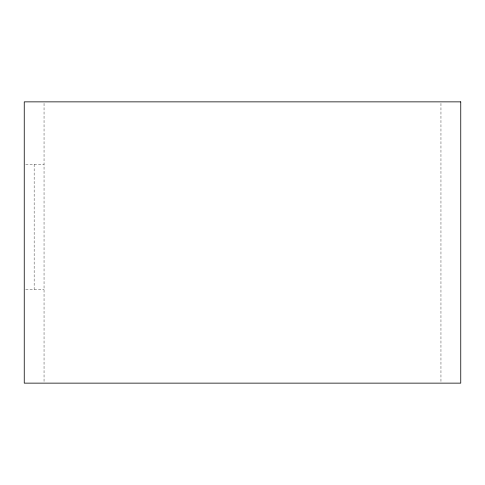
<?xml version="1.0" encoding="UTF-8"?>
<svg xmlns="http://www.w3.org/2000/svg" width="485" height="485" viewBox="0 0 485 485"><rect width="100%" height="100%" fill="white"/><g stroke="black" fill="none" stroke-linecap="round" stroke-linejoin="round"><path stroke-width="0.36" stroke-dasharray="2.42 1.82" d="M25.717 164.367L44.044 164.367M25.717 289.381L44.044 289.381M440.956 103.372L440.956 381.628M44.044 103.372L44.044 381.628M34.144 164.367L34.144 289.381"/><path stroke-width="0.73" d="M460.75 101.862L24.25 101.862L24.25 383.138L460.75 383.138L460.75 101.862"/></g></svg>
